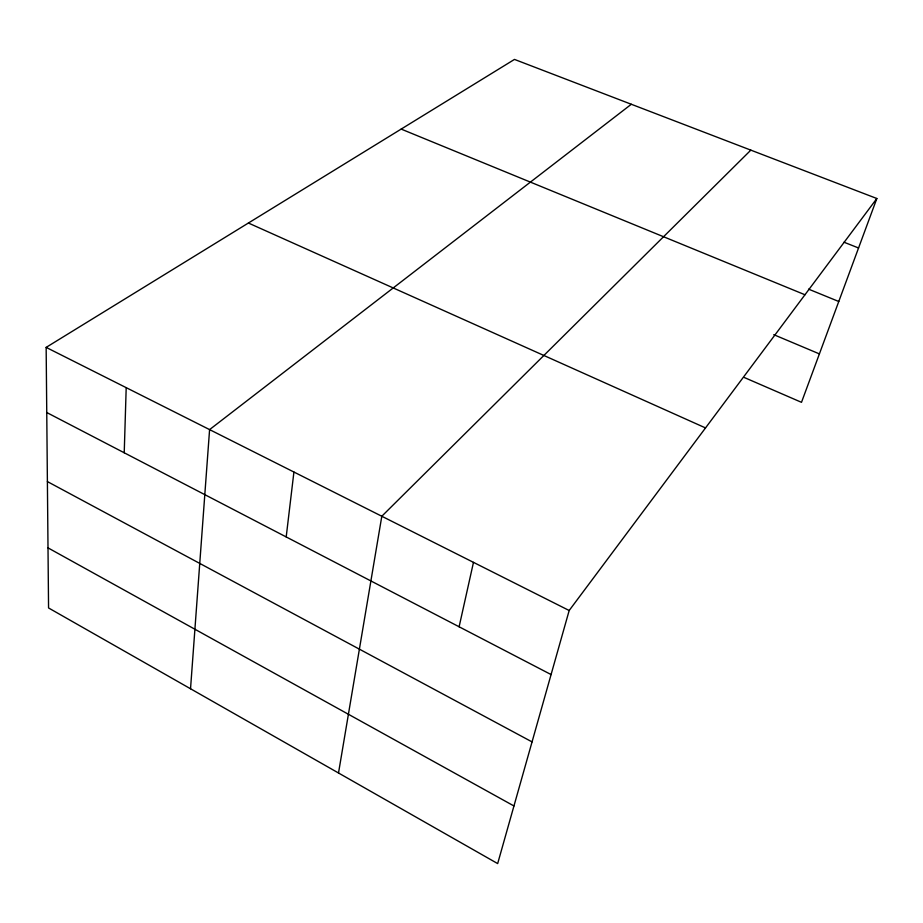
<?xml version="1.0" encoding="UTF-8"?>
<svg xmlns="http://www.w3.org/2000/svg" width="923" height="923" viewBox="0 0 923 923"><rect width="100%" height="100%" fill="white"/><g stroke="black" fill="none" stroke-linecap="round" stroke-linejoin="round"><path stroke-width="1.38" d="M124.224 452.766L126.197 387.66M190.53 688.766L209.59 429.61L631.32 104.264M286.199 536.932L293.918 472.034M338.51 772.989L381.81 516.245L750.826 150.137M459.112 626.786L473.476 562.361M876.85 198.503L569.179 610.507L497.67 863.582L48.561 607.957L46.15 347.383L514.48 59.418L876.85 198.503L801.499 402.324L744.423 377.576M844.003 242.218L858.563 247.987M808.571 289.141L838.776 301.498M401.17 129.093L804.971 294.76M773.762 334.668L819.405 353.901M248.402 223.031L705.518 427.926M46.15 347.383L569.179 610.507M46.75 412.523L551.077 674.563M47.385 481.575L532.052 741.896M48.008 547.87L513.949 805.964"/></g></svg>
